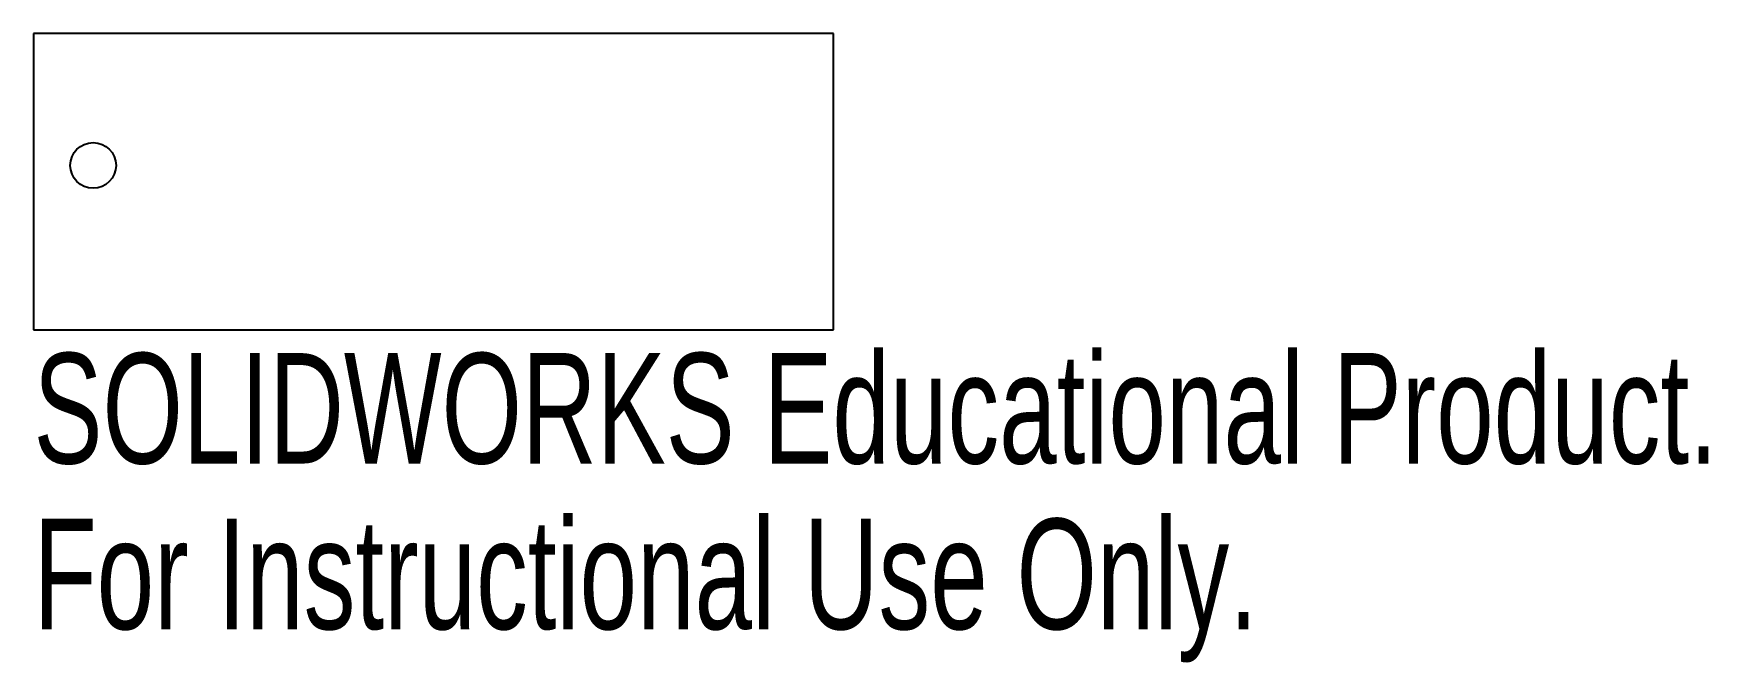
# Model space of a CAD drawing. Header units: millimetres. Extents: x -61.6 to 11.7, y -32.4 to -4.9.
import ezdxf

# ---------------------------------------------------------------- set-up
doc = ezdxf.new("R2010")
doc.units = ezdxf.units.MM
doc.styles.add('SLDTEXTSTYLE0', font='TXT', dxfattribs={"width": 0.7})

msp = doc.modelspace()

# ---------------------------------------------------------------- linework, layer by layer
at = {"color": 7, "linetype": 'Continuous', "lineweight": 25}
for p, q in [((-61.614, -4.91), (-61.614, -17.874)), ((-26.614, -4.91), (-61.614, -4.91)), ((-26.614, -17.874), (-26.614, -4.91)), ((-61.614, -17.874), (-26.614, -17.874))]:
    msp.add_line(p, q, dxfattribs=at)
msp.add_circle((-59.005, -10.682), 1, dxfattribs=at)

# ---------------------------------------------------------------- texts
at = {"color": 7, "linetype": 'Continuous', "char_height": 4.83362, "attachment_point": 1, "style": 'SLDTEXTSTYLE0'}
for s, insert in [('SOLIDWORKS Educational Product.', (-61.614, -18.894)), ('For Instructional Use Only.', (-61.614, -26.144))]:
    msp.add_mtext(s, dxfattribs=dict(at, insert=insert))

doc.saveas('drawing.dxf')
